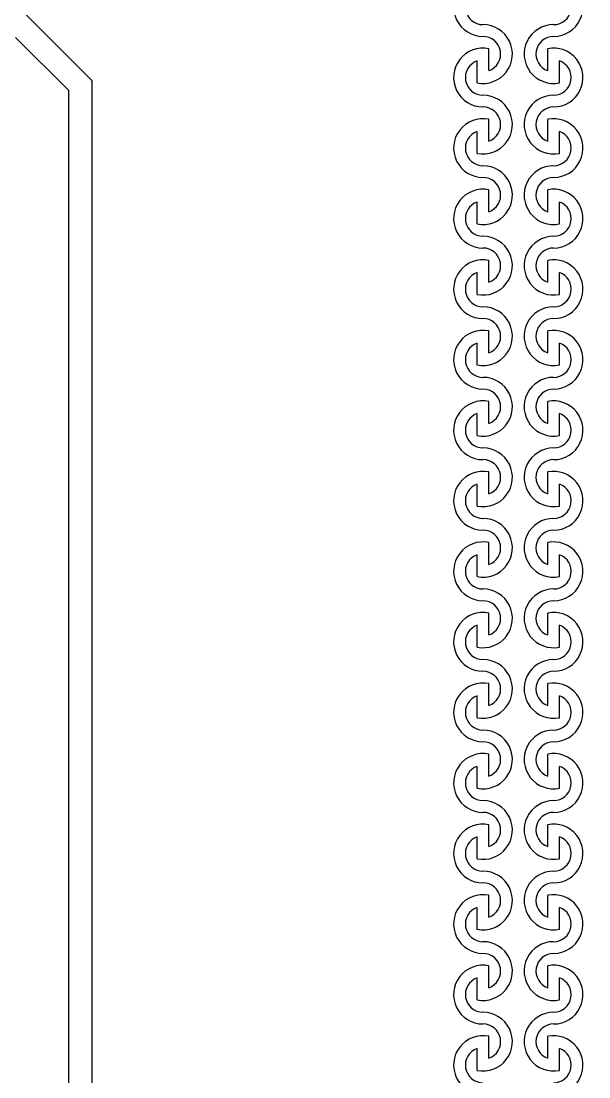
# Model space of a CAD drawing. Header units: millimetres. Extents: x 1000 to 444771, y -11148 to 590229.
# Drawn here: x 203013 to 205426, y 190400 to 194890 of the extents above; entities that cross this region are included whole.
import ezdxf

# ---------------------------------------------------------------- set-up
doc = ezdxf.new("R2010")
doc.units = ezdxf.units.MM
doc.layers.add('CLEAR', color=140, linetype='Continuous')

msp = doc.modelspace()

# ---------------------------------------------------------------- linework, layer by layer
for radius in [25000, 25000, 15000, 15000]:
    msp.add_circle((215000, 195000), radius)
at = {"layer": 'CLEAR'}
for p, q in [((203030.7, 194920), (203313.5, 194637.2)), ((203030.7, 194920), (203313.5, 194637.2)), ((202989.3, 194820), (203213.5, 194595.7)), ((202989.3, 194820), (203213.5, 194595.7)), ((205000.7, 194679.3), (205000.7, 194772.5)), ((205000.7, 194679.3), (205000.7, 194772.5)), ((205000.7, 194679.3), (205000.7, 194772.5)), ((205000.7, 194679.3), (205000.7, 194772.5)), ((205250.7, 194679.3), (205250.7, 194772.5)), ((205250.7, 194679.3), (205250.7, 194772.5)), ((205250.7, 194679.3), (205250.7, 194772.5)), ((205250.7, 194679.3), (205250.7, 194772.5)), ((204950.7, 194627.5), (204950.7, 194720.7)), ((204950.7, 194627.5), (204950.7, 194720.7)), ((204950.7, 194627.5), (204950.7, 194720.7)), ((204950.7, 194627.5), (204950.7, 194720.7)), ((205300.7, 194627.5), (205300.7, 194720.7)), ((205300.7, 194627.5), (205300.7, 194720.7)), ((205300.7, 194627.5), (205300.7, 194720.7)), ((205300.7, 194627.5), (205300.7, 194720.7)), ((203313.5, 194637.2), (203313.5, 188200)), ((203313.5, 194637.2), (203313.5, 188200)), ((203213.5, 194595.7), (203213.5, 188158.6)), ((203213.5, 194595.7), (203213.5, 188158.6)), ((205000.7, 194379.3), (205000.7, 194472.5)), ((205000.7, 194379.3), (205000.7, 194472.5)), ((205000.7, 194379.3), (205000.7, 194472.5)), ((205000.7, 194379.3), (205000.7, 194472.5)), ((205250.7, 194379.3), (205250.7, 194472.5)), ((205250.7, 194379.3), (205250.7, 194472.5)), ((205250.7, 194379.3), (205250.7, 194472.5)), ((205250.7, 194379.3), (205250.7, 194472.5)), ((204950.7, 194327.5), (204950.7, 194420.7)), ((204950.7, 194327.5), (204950.7, 194420.7)), ((204950.7, 194327.5), (204950.7, 194420.7)), ((204950.7, 194327.5), (204950.7, 194420.7)), ((205300.7, 194327.5), (205300.7, 194420.7)), ((205300.7, 194327.5), (205300.7, 194420.7)), ((205300.7, 194327.5), (205300.7, 194420.7)), ((205300.7, 194327.5), (205300.7, 194420.7)), ((205000.7, 194079.3), (205000.7, 194172.5)), ((205000.7, 194079.3), (205000.7, 194172.5)), ((205000.7, 194079.3), (205000.7, 194172.5)), ((205000.7, 194079.3), (205000.7, 194172.5)), ((205250.7, 194079.3), (205250.7, 194172.5)), ((205250.7, 194079.3), (205250.7, 194172.5)), ((205250.7, 194079.3), (205250.7, 194172.5)), ((205250.7, 194079.3), (205250.7, 194172.5)), ((204950.7, 194027.5), (204950.7, 194120.7)), ((204950.7, 194027.5), (204950.7, 194120.7)), ((204950.7, 194027.5), (204950.7, 194120.7)), ((204950.7, 194027.5), (204950.7, 194120.7)), ((205300.7, 194027.5), (205300.7, 194120.7)), ((205300.7, 194027.5), (205300.7, 194120.7)), ((205300.7, 194027.5), (205300.7, 194120.7)), ((205300.7, 194027.5), (205300.7, 194120.7)), ((205000.7, 193779.3), (205000.7, 193872.5)), ((205000.7, 193779.3), (205000.7, 193872.5)), ((205000.7, 193779.3), (205000.7, 193872.5)), ((205000.7, 193779.3), (205000.7, 193872.5)), ((205250.7, 193779.3), (205250.7, 193872.5)), ((205250.7, 193779.3), (205250.7, 193872.5)), ((205250.7, 193779.3), (205250.7, 193872.5)), ((205250.7, 193779.3), (205250.7, 193872.5)), ((204950.7, 193727.5), (204950.7, 193820.7)), ((204950.7, 193727.5), (204950.7, 193820.7)), ((204950.7, 193727.5), (204950.7, 193820.7)), ((204950.7, 193727.5), (204950.7, 193820.7)), ((205300.7, 193727.5), (205300.7, 193820.7)), ((205300.7, 193727.5), (205300.7, 193820.7)), ((205300.7, 193727.5), (205300.7, 193820.7)), ((205300.7, 193727.5), (205300.7, 193820.7)), ((205000.7, 193479.3), (205000.7, 193572.5)), ((205000.7, 193479.3), (205000.7, 193572.5)), ((205000.7, 193479.3), (205000.7, 193572.5)), ((205000.7, 193479.3), (205000.7, 193572.5)), ((205250.7, 193479.3), (205250.7, 193572.5)), ((205250.7, 193479.3), (205250.7, 193572.5)), ((205250.7, 193479.3), (205250.7, 193572.5)), ((205250.7, 193479.3), (205250.7, 193572.5)), ((204950.7, 193427.5), (204950.7, 193520.7)), ((204950.7, 193427.5), (204950.7, 193520.7)), ((204950.7, 193427.5), (204950.7, 193520.7)), ((204950.7, 193427.5), (204950.7, 193520.7)), ((205300.7, 193427.5), (205300.7, 193520.7)), ((205300.7, 193427.5), (205300.7, 193520.7)), ((205300.7, 193427.5), (205300.7, 193520.7)), ((205300.7, 193427.5), (205300.7, 193520.7)), ((205000.7, 193179.3), (205000.7, 193272.5)), ((205000.7, 193179.3), (205000.7, 193272.5)), ((205000.7, 193179.3), (205000.7, 193272.5)), ((205000.7, 193179.3), (205000.7, 193272.5)), ((205250.7, 193179.3), (205250.7, 193272.5)), ((205250.7, 193179.3), (205250.7, 193272.5)), ((205250.7, 193179.3), (205250.7, 193272.5)), ((205250.7, 193179.3), (205250.7, 193272.5)), ((204950.7, 193127.5), (204950.7, 193220.7)), ((204950.7, 193127.5), (204950.7, 193220.7)), ((204950.7, 193127.5), (204950.7, 193220.7)), ((204950.7, 193127.5), (204950.7, 193220.7)), ((205300.7, 193127.5), (205300.7, 193220.7)), ((205300.7, 193127.5), (205300.7, 193220.7)), ((205300.7, 193127.5), (205300.7, 193220.7)), ((205300.7, 193127.5), (205300.7, 193220.7)), ((205000.7, 192879.3), (205000.7, 192972.5)), ((205000.7, 192879.3), (205000.7, 192972.5)), ((205000.7, 192879.3), (205000.7, 192972.5)), ((205000.7, 192879.3), (205000.7, 192972.5)), ((205250.7, 192879.3), (205250.7, 192972.5)), ((205250.7, 192879.3), (205250.7, 192972.5)), ((205250.7, 192879.3), (205250.7, 192972.5)), ((205250.7, 192879.3), (205250.7, 192972.5)), ((204950.7, 192827.5), (204950.7, 192920.7)), ((204950.7, 192827.5), (204950.7, 192920.7)), ((204950.7, 192827.5), (204950.7, 192920.7)), ((204950.7, 192827.5), (204950.7, 192920.7)), ((205300.7, 192827.5), (205300.7, 192920.7)), ((205300.7, 192827.5), (205300.7, 192920.7)), ((205300.7, 192827.5), (205300.7, 192920.7)), ((205300.7, 192827.5), (205300.7, 192920.7)), ((205000.7, 192579.3), (205000.7, 192672.5)), ((205000.7, 192579.3), (205000.7, 192672.5)), ((205000.7, 192579.3), (205000.7, 192672.5)), ((205000.7, 192579.3), (205000.7, 192672.5)), ((205250.7, 192579.3), (205250.7, 192672.5)), ((205250.7, 192579.3), (205250.7, 192672.5)), ((205250.7, 192579.3), (205250.7, 192672.5)), ((205250.7, 192579.3), (205250.7, 192672.5)), ((204950.7, 192527.5), (204950.7, 192620.7)), ((204950.7, 192527.5), (204950.7, 192620.7)), ((204950.7, 192527.5), (204950.7, 192620.7)), ((204950.7, 192527.5), (204950.7, 192620.7)), ((205300.7, 192527.5), (205300.7, 192620.7)), ((205300.7, 192527.5), (205300.7, 192620.7)), ((205300.7, 192527.5), (205300.7, 192620.7)), ((205300.7, 192527.5), (205300.7, 192620.7)), ((205000.7, 192279.3), (205000.7, 192372.5)), ((205000.7, 192279.3), (205000.7, 192372.5)), ((205000.7, 192279.3), (205000.7, 192372.5)), ((205000.7, 192279.3), (205000.7, 192372.5)), ((205250.7, 192279.3), (205250.7, 192372.5)), ((205250.7, 192279.3), (205250.7, 192372.5)), ((205250.7, 192279.3), (205250.7, 192372.5)), ((205250.7, 192279.3), (205250.7, 192372.5)), ((204950.7, 192227.5), (204950.7, 192320.7)), ((204950.7, 192227.5), (204950.7, 192320.7)), ((204950.7, 192227.5), (204950.7, 192320.7)), ((204950.7, 192227.5), (204950.7, 192320.7)), ((205300.7, 192227.5), (205300.7, 192320.7)), ((205300.7, 192227.5), (205300.7, 192320.7)), ((205300.7, 192227.5), (205300.7, 192320.7)), ((205300.7, 192227.5), (205300.7, 192320.7)), ((205000.7, 191979.3), (205000.7, 192072.5)), ((205000.7, 191979.3), (205000.7, 192072.5)), ((205000.7, 191979.3), (205000.7, 192072.5)), ((205000.7, 191979.3), (205000.7, 192072.5)), ((205250.7, 191979.3), (205250.7, 192072.5)), ((205250.7, 191979.3), (205250.7, 192072.5)), ((205250.7, 191979.3), (205250.7, 192072.5)), ((205250.7, 191979.3), (205250.7, 192072.5)), ((204950.7, 191927.5), (204950.7, 192020.7)), ((204950.7, 191927.5), (204950.7, 192020.7)), ((204950.7, 191927.5), (204950.7, 192020.7)), ((204950.7, 191927.5), (204950.7, 192020.7)), ((205300.7, 191927.5), (205300.7, 192020.7)), ((205300.7, 191927.5), (205300.7, 192020.7)), ((205300.7, 191927.5), (205300.7, 192020.7)), ((205300.7, 191927.5), (205300.7, 192020.7)), ((205000.7, 191679.3), (205000.7, 191772.5)), ((205000.7, 191679.3), (205000.7, 191772.5)), ((205000.7, 191679.3), (205000.7, 191772.5)), ((205000.7, 191679.3), (205000.7, 191772.5)), ((205250.7, 191679.3), (205250.7, 191772.5)), ((205250.7, 191679.3), (205250.7, 191772.5)), ((205250.7, 191679.3), (205250.7, 191772.5)), ((205250.7, 191679.3), (205250.7, 191772.5)), ((204950.7, 191627.5), (204950.7, 191720.7)), ((204950.7, 191627.5), (204950.7, 191720.7)), ((204950.7, 191627.5), (204950.7, 191720.7)), ((204950.7, 191627.5), (204950.7, 191720.7)), ((205300.7, 191627.5), (205300.7, 191720.7)), ((205300.7, 191627.5), (205300.7, 191720.7)), ((205300.7, 191627.5), (205300.7, 191720.7)), ((205300.7, 191627.5), (205300.7, 191720.7)), ((205000.7, 191379.3), (205000.7, 191472.5)), ((205000.7, 191379.3), (205000.7, 191472.5)), ((205000.7, 191379.3), (205000.7, 191472.5)), ((205000.7, 191379.3), (205000.7, 191472.5)), ((205250.7, 191379.3), (205250.7, 191472.5)), ((205250.7, 191379.3), (205250.7, 191472.5)), ((205250.7, 191379.3), (205250.7, 191472.5)), ((205250.7, 191379.3), (205250.7, 191472.5)), ((204950.7, 191327.5), (204950.7, 191420.7)), ((204950.7, 191327.5), (204950.7, 191420.7)), ((204950.7, 191327.5), (204950.7, 191420.7)), ((204950.7, 191327.5), (204950.7, 191420.7)), ((205300.7, 191327.5), (205300.7, 191420.7)), ((205300.7, 191327.5), (205300.7, 191420.7)), ((205300.7, 191327.5), (205300.7, 191420.7)), ((205300.7, 191327.5), (205300.7, 191420.7)), ((205000.7, 191079.3), (205000.7, 191172.5)), ((205000.7, 191079.3), (205000.7, 191172.5)), ((205000.7, 191079.3), (205000.7, 191172.5)), ((205000.7, 191079.3), (205000.7, 191172.5)), ((205250.7, 191079.3), (205250.7, 191172.5)), ((205250.7, 191079.3), (205250.7, 191172.5)), ((205250.7, 191079.3), (205250.7, 191172.5)), ((205250.7, 191079.3), (205250.7, 191172.5)), ((204950.7, 191027.5), (204950.7, 191120.7)), ((204950.7, 191027.5), (204950.7, 191120.7)), ((204950.7, 191027.5), (204950.7, 191120.7)), ((204950.7, 191027.5), (204950.7, 191120.7)), ((205300.7, 191027.5), (205300.7, 191120.7)), ((205300.7, 191027.5), (205300.7, 191120.7)), ((205300.7, 191027.5), (205300.7, 191120.7)), ((205300.7, 191027.5), (205300.7, 191120.7)), ((205000.7, 190779.3), (205000.7, 190872.5)), ((205000.7, 190779.3), (205000.7, 190872.5)), ((205000.7, 190779.3), (205000.7, 190872.5)), ((205000.7, 190779.3), (205000.7, 190872.5)), ((205250.7, 190779.3), (205250.7, 190872.5)), ((205250.7, 190779.3), (205250.7, 190872.5)), ((205250.7, 190779.3), (205250.7, 190872.5)), ((205250.7, 190779.3), (205250.7, 190872.5)), ((204950.7, 190727.5), (204950.7, 190820.7)), ((204950.7, 190727.5), (204950.7, 190820.7)), ((204950.7, 190727.5), (204950.7, 190820.7)), ((204950.7, 190727.5), (204950.7, 190820.7)), ((205300.7, 190727.5), (205300.7, 190820.7)), ((205300.7, 190727.5), (205300.7, 190820.7)), ((205300.7, 190727.5), (205300.7, 190820.7)), ((205300.7, 190727.5), (205300.7, 190820.7)), ((205000.7, 190479.3), (205000.7, 190572.5)), ((205000.7, 190479.3), (205000.7, 190572.5)), ((205000.7, 190479.3), (205000.7, 190572.5)), ((205000.7, 190479.3), (205000.7, 190572.5)), ((205250.7, 190479.3), (205250.7, 190572.5)), ((205250.7, 190479.3), (205250.7, 190572.5)), ((205250.7, 190479.3), (205250.7, 190572.5)), ((205250.7, 190479.3), (205250.7, 190572.5)), ((204950.7, 190427.5), (204950.7, 190520.7)), ((204950.7, 190427.5), (204950.7, 190520.7)), ((204950.7, 190427.5), (204950.7, 190520.7)), ((204950.7, 190427.5), (204950.7, 190520.7)), ((205300.7, 190427.5), (205300.7, 190520.7)), ((205300.7, 190427.5), (205300.7, 190520.7)), ((205300.7, 190427.5), (205300.7, 190520.7)), ((205300.7, 190427.5), (205300.7, 190520.7))]:
    msp.add_line(p, q, dxfattribs=at)
for centre, radius, start, end in [((204975.7, 194950), 125, 78.463, 270), ((204975.7, 194950), 125, 78.463, 270), ((205275.7, 194950), 125, 270, 101.537), ((205275.7, 194950), 125, 270, 101.537), ((204975.7, 194950), 75, 109.4712, 270), ((204975.7, 194950), 75, 109.4712, 270), ((205275.7, 194950), 75, 270, 70.5288), ((205275.7, 194950), 75, 270, 70.5288), ((204975.7, 194750), 125, 258.463, 90), ((204975.7, 194750), 125, 258.463, 90), ((205275.7, 194750), 125, 90, 281.537), ((205275.7, 194750), 125, 90, 281.537), ((204975.7, 194750), 75, 289.4712, 90), ((204975.7, 194750), 75, 289.4712, 90), ((205275.7, 194750), 75, 90, 250.5288), ((205275.7, 194750), 75, 90, 250.5288), ((204975.7, 194650), 125, 78.463, 270), ((204975.7, 194650), 125, 78.463, 270), ((205275.7, 194650), 125, 270, 101.537), ((205275.7, 194650), 125, 270, 101.537), ((204975.7, 194650), 75, 109.4712, 270), ((204975.7, 194650), 75, 109.4712, 270), ((205275.7, 194650), 75, 270, 70.5288), ((205275.7, 194650), 75, 270, 70.5288), ((204975.7, 194450), 125, 258.463, 90), ((204975.7, 194450), 125, 258.463, 90), ((205275.7, 194450), 125, 90, 281.537), ((205275.7, 194450), 125, 90, 281.537), ((204975.7, 194450), 75, 289.4712, 90), ((204975.7, 194450), 75, 289.4712, 90), ((205275.7, 194450), 75, 90, 250.5288), ((205275.7, 194450), 75, 90, 250.5288), ((204975.7, 194350), 125, 78.463, 270), ((204975.7, 194350), 125, 78.463, 270), ((205275.7, 194350), 125, 270, 101.537), ((205275.7, 194350), 125, 270, 101.537), ((204975.7, 194350), 75, 109.4712, 270), ((204975.7, 194350), 75, 109.4712, 270), ((205275.7, 194350), 75, 270, 70.5288), ((205275.7, 194350), 75, 270, 70.5288), ((204975.7, 194150), 125, 258.463, 90), ((204975.7, 194150), 125, 258.463, 90), ((205275.7, 194150), 125, 90, 281.537), ((205275.7, 194150), 125, 90, 281.537), ((204975.7, 194150), 75, 289.4712, 90), ((204975.7, 194150), 75, 289.4712, 90), ((205275.7, 194150), 75, 90, 250.5288), ((205275.7, 194150), 75, 90, 250.5288), ((204975.7, 194050), 125, 78.463, 270), ((204975.7, 194050), 125, 78.463, 270), ((205275.7, 194050), 125, 270, 101.537), ((205275.7, 194050), 125, 270, 101.537), ((204975.7, 194050), 75, 109.4712, 270), ((204975.7, 194050), 75, 109.4712, 270), ((205275.7, 194050), 75, 270, 70.5288), ((205275.7, 194050), 75, 270, 70.5288), ((204975.7, 193850), 125, 258.463, 90), ((204975.7, 193850), 125, 258.463, 90), ((205275.7, 193850), 125, 90, 281.537), ((205275.7, 193850), 125, 90, 281.537), ((204975.7, 193850), 75, 289.4712, 90), ((204975.7, 193850), 75, 289.4712, 90), ((205275.7, 193850), 75, 90, 250.5288), ((205275.7, 193850), 75, 90, 250.5288), ((204975.7, 193750), 125, 78.463, 270), ((204975.7, 193750), 125, 78.463, 270), ((205275.7, 193750), 125, 270, 101.537), ((205275.7, 193750), 125, 270, 101.537), ((204975.7, 193750), 75, 109.4712, 270), ((204975.7, 193750), 75, 109.4712, 270), ((205275.7, 193750), 75, 270, 70.5288), ((205275.7, 193750), 75, 270, 70.5288), ((204975.7, 193550), 125, 258.463, 90), ((204975.7, 193550), 125, 258.463, 90), ((205275.7, 193550), 125, 90, 281.537), ((205275.7, 193550), 125, 90, 281.537), ((204975.7, 193550), 75, 289.4712, 90), ((204975.7, 193550), 75, 289.4712, 90), ((205275.7, 193550), 75, 90, 250.5288), ((205275.7, 193550), 75, 90, 250.5288), ((204975.7, 193450), 125, 78.463, 270), ((204975.7, 193450), 125, 78.463, 270), ((205275.7, 193450), 125, 270, 101.537), ((205275.7, 193450), 125, 270, 101.537), ((204975.7, 193450), 75, 109.4712, 270), ((204975.7, 193450), 75, 109.4712, 270), ((205275.7, 193450), 75, 270, 70.5288), ((205275.7, 193450), 75, 270, 70.5288), ((204975.7, 193250), 125, 258.463, 90), ((204975.7, 193250), 125, 258.463, 90), ((205275.7, 193250), 125, 90, 281.537), ((205275.7, 193250), 125, 90, 281.537), ((204975.7, 193250), 75, 289.4712, 90), ((204975.7, 193250), 75, 289.4712, 90), ((205275.7, 193250), 75, 90, 250.5288), ((205275.7, 193250), 75, 90, 250.5288), ((204975.7, 193150), 125, 78.463, 270), ((204975.7, 193150), 125, 78.463, 270), ((205275.7, 193150), 125, 270, 101.537), ((205275.7, 193150), 125, 270, 101.537), ((204975.7, 193150), 75, 109.4712, 270), ((204975.7, 193150), 75, 109.4712, 270), ((205275.7, 193150), 75, 270, 70.5288), ((205275.7, 193150), 75, 270, 70.5288), ((204975.7, 192950), 125, 258.463, 90), ((204975.7, 192950), 125, 258.463, 90), ((205275.7, 192950), 125, 90, 281.537), ((205275.7, 192950), 125, 90, 281.537), ((204975.7, 192950), 75, 289.4712, 90), ((204975.7, 192950), 75, 289.4712, 90), ((205275.7, 192950), 75, 90, 250.5288), ((205275.7, 192950), 75, 90, 250.5288), ((204975.7, 192850), 125, 78.463, 270), ((204975.7, 192850), 125, 78.463, 270), ((205275.7, 192850), 125, 270, 101.537), ((205275.7, 192850), 125, 270, 101.537), ((204975.7, 192850), 75, 109.4712, 270), ((204975.7, 192850), 75, 109.4712, 270), ((205275.7, 192850), 75, 270, 70.5288), ((205275.7, 192850), 75, 270, 70.5288), ((204975.7, 192650), 125, 258.463, 90), ((204975.7, 192650), 125, 258.463, 90), ((205275.7, 192650), 125, 90, 281.537), ((205275.7, 192650), 125, 90, 281.537), ((204975.7, 192650), 75, 289.4712, 90), ((204975.7, 192650), 75, 289.4712, 90), ((205275.7, 192650), 75, 90, 250.5288), ((205275.7, 192650), 75, 90, 250.5288), ((204975.7, 192550), 125, 78.463, 270), ((204975.7, 192550), 125, 78.463, 270), ((205275.7, 192550), 125, 270, 101.537), ((205275.7, 192550), 125, 270, 101.537), ((204975.7, 192550), 75, 109.4712, 270), ((204975.7, 192550), 75, 109.4712, 270), ((205275.7, 192550), 75, 270, 70.5288), ((205275.7, 192550), 75, 270, 70.5288), ((204975.7, 192350), 125, 258.463, 90), ((204975.7, 192350), 125, 258.463, 90), ((205275.7, 192350), 125, 90, 281.537), ((205275.7, 192350), 125, 90, 281.537), ((204975.7, 192350), 75, 289.4712, 90), ((204975.7, 192350), 75, 289.4712, 90), ((205275.7, 192350), 75, 90, 250.5288), ((205275.7, 192350), 75, 90, 250.5288), ((204975.7, 192250), 125, 78.463, 270), ((204975.7, 192250), 125, 78.463, 270), ((205275.7, 192250), 125, 270, 101.537), ((205275.7, 192250), 125, 270, 101.537), ((204975.7, 192250), 75, 109.4712, 270), ((204975.7, 192250), 75, 109.4712, 270), ((205275.7, 192250), 75, 270, 70.5288), ((205275.7, 192250), 75, 270, 70.5288), ((204975.7, 192050), 125, 258.463, 90), ((204975.7, 192050), 125, 258.463, 90), ((205275.7, 192050), 125, 90, 281.537), ((205275.7, 192050), 125, 90, 281.537), ((204975.7, 192050), 75, 289.4712, 90), ((204975.7, 192050), 75, 289.4712, 90), ((205275.7, 192050), 75, 90, 250.5288), ((205275.7, 192050), 75, 90, 250.5288), ((204975.7, 191950), 125, 78.463, 270), ((204975.7, 191950), 125, 78.463, 270), ((205275.7, 191950), 125, 270, 101.537), ((205275.7, 191950), 125, 270, 101.537), ((204975.7, 191950), 75, 109.4712, 270), ((204975.7, 191950), 75, 109.4712, 270), ((205275.7, 191950), 75, 270, 70.5288), ((205275.7, 191950), 75, 270, 70.5288), ((204975.7, 191750), 125, 258.463, 90), ((204975.7, 191750), 125, 258.463, 90), ((205275.7, 191750), 125, 90, 281.537), ((205275.7, 191750), 125, 90, 281.537), ((204975.7, 191750), 75, 289.4712, 90), ((204975.7, 191750), 75, 289.4712, 90), ((205275.7, 191750), 75, 90, 250.5288), ((205275.7, 191750), 75, 90, 250.5288), ((204975.7, 191650), 125, 78.463, 270), ((204975.7, 191650), 125, 78.463, 270), ((205275.7, 191650), 125, 270, 101.537), ((205275.7, 191650), 125, 270, 101.537), ((204975.7, 191650), 75, 109.4712, 270), ((204975.7, 191650), 75, 109.4712, 270), ((205275.7, 191650), 75, 270, 70.5288), ((205275.7, 191650), 75, 270, 70.5288), ((204975.7, 191450), 125, 258.463, 90), ((204975.7, 191450), 125, 258.463, 90), ((205275.7, 191450), 125, 90, 281.537), ((205275.7, 191450), 125, 90, 281.537), ((204975.7, 191450), 75, 289.4712, 90), ((204975.7, 191450), 75, 289.4712, 90), ((205275.7, 191450), 75, 90, 250.5288), ((205275.7, 191450), 75, 90, 250.5288), ((204975.7, 191350), 125, 78.463, 270), ((204975.7, 191350), 125, 78.463, 270), ((205275.7, 191350), 125, 270, 101.537), ((205275.7, 191350), 125, 270, 101.537), ((204975.7, 191350), 75, 109.4712, 270), ((204975.7, 191350), 75, 109.4712, 270), ((205275.7, 191350), 75, 270, 70.5288), ((205275.7, 191350), 75, 270, 70.5288), ((204975.7, 191150), 125, 258.463, 90), ((204975.7, 191150), 125, 258.463, 90), ((205275.7, 191150), 125, 90, 281.537), ((205275.7, 191150), 125, 90, 281.537), ((204975.7, 191150), 75, 289.4712, 90), ((204975.7, 191150), 75, 289.4712, 90), ((205275.7, 191150), 75, 90, 250.5288), ((205275.7, 191150), 75, 90, 250.5288), ((204975.7, 191050), 125, 78.463, 270), ((204975.7, 191050), 125, 78.463, 270), ((205275.7, 191050), 125, 270, 101.537), ((205275.7, 191050), 125, 270, 101.537), ((204975.7, 191050), 75, 109.4712, 270), ((204975.7, 191050), 75, 109.4712, 270), ((205275.7, 191050), 75, 270, 70.5288), ((205275.7, 191050), 75, 270, 70.5288), ((204975.7, 190850), 125, 258.463, 90), ((204975.7, 190850), 125, 258.463, 90), ((205275.7, 190850), 125, 90, 281.537), ((205275.7, 190850), 125, 90, 281.537), ((204975.7, 190850), 75, 289.4712, 90), ((204975.7, 190850), 75, 289.4712, 90), ((205275.7, 190850), 75, 90, 250.5288), ((205275.7, 190850), 75, 90, 250.5288), ((204975.7, 190750), 125, 78.463, 270), ((204975.7, 190750), 125, 78.463, 270), ((205275.7, 190750), 125, 270, 101.537), ((205275.7, 190750), 125, 270, 101.537), ((204975.7, 190750), 75, 109.4712, 270), ((204975.7, 190750), 75, 109.4712, 270), ((205275.7, 190750), 75, 270, 70.5288), ((205275.7, 190750), 75, 270, 70.5288), ((204975.7, 190550), 125, 258.463, 90), ((204975.7, 190550), 125, 258.463, 90), ((205275.7, 190550), 125, 90, 281.537), ((205275.7, 190550), 125, 90, 281.537), ((204975.7, 190550), 75, 289.4712, 90), ((204975.7, 190550), 75, 289.4712, 90), ((205275.7, 190550), 75, 90, 250.5288), ((205275.7, 190550), 75, 90, 250.5288), ((204975.7, 190450), 125, 78.463, 270), ((204975.7, 190450), 125, 78.463, 270), ((205275.7, 190450), 125, 270, 101.537), ((205275.7, 190450), 125, 270, 101.537), ((204975.7, 190450), 75, 109.4712, 270), ((204975.7, 190450), 75, 109.4712, 270), ((205275.7, 190450), 75, 270, 70.5288), ((205275.7, 190450), 75, 270, 70.5288)]:
    msp.add_arc(centre, radius, start, end, dxfattribs=at)

doc.saveas('drawing.dxf')
